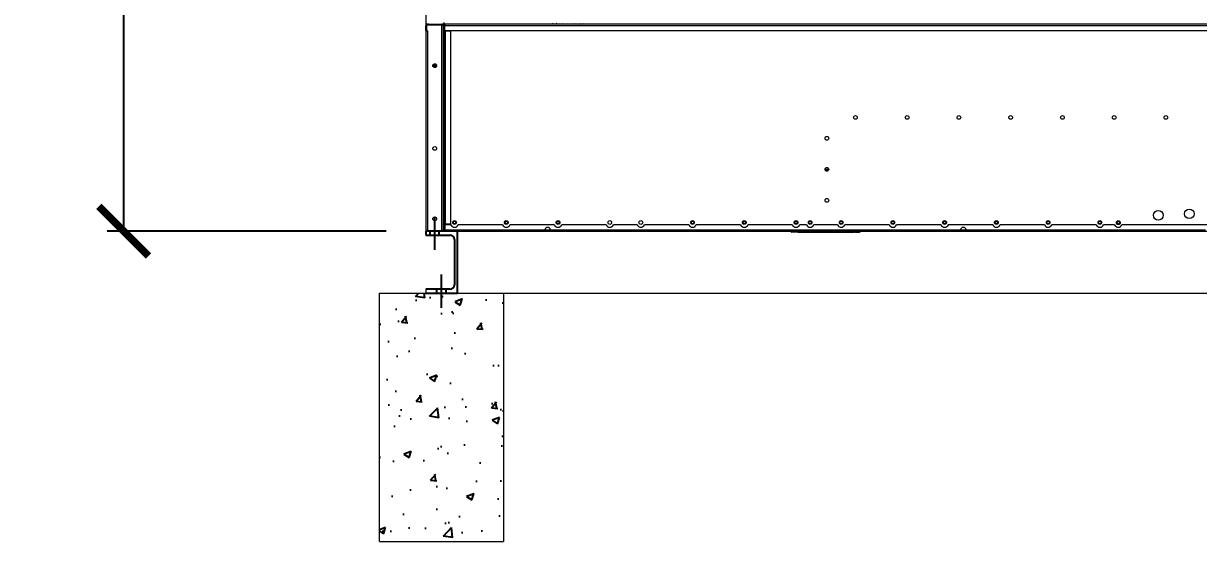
# Model space of a CAD drawing. Header units: millimetres. Extents: x 2711 to 34823, y 3042 to 25750.
# Drawn here: x 22349 to 25188, y 10099 to 11351 of the extents above; entities that cross this region are included whole.
import ezdxf

# ---------------------------------------------------------------- set-up
doc = ezdxf.new("R2010")
doc.units = ezdxf.units.MM
doc.linetypes.add('CENTERX2', pattern=[4, 2.5, -0.5, 0.5, -0.5])
doc.layers.add('냉각탑_dim', color=1, linetype='Continuous')
doc.styles.add('HY울릉도L', font='')
doc.styles.get('HY울릉도L').set_extended_font_data('HY울릉도L')
doc.dimstyles.new('성지DIM', dxfattribs={"dimtxt": 3.5, "dimasz": 3, "dimexe": 1, "dimexo": 2.5, "dimgap": 2, "dimtad": 1, "dimdec": 0, "dimzin": 3, "dimdsep": 46, "dimtxsty": 'HY울릉도L', "dimblk": 'ARCHTICK', "dimcen": -2, "dimclrd": 256, "dimclre": 256, "dimclrt": 7, "dimadec": 0, "dimazin": 0, "dimtfac": 1, "dimtdec": 0, "dimtofl": 0, "dimtmove": 0, "dimatfit": 3, "dimfxl": 1, "dimtolj": 1, "dimtzin": 0, "dimlwe": -1, "dimarcsym": 0})

# ---------------------------------------------------------------- blocks, each defined once
blk = doc.blocks.new('_ArchTick')
at = {"color": 0, "linetype": 'ByBlock', "const_width": 0.15}
blk.add_lwpolyline([(-0.5, -0.5), (0.5, 0.5)], dxfattribs=at)
blk = doc.blocks.new('*D581')
at = {"layer": 'Defpoints', "color": 0, "transparency": 16777216}
for p in [(23324.7, 14449.5), (22590.8, 10849.5), (23324.7, 10849.5)]:
    blk.add_point(p, dxfattribs=at)
at = {"layer": '냉각탑_dim', "transparency": 16777216}
for p, q in [((23224.7, 14449.5), (22550.8, 14449.5)), ((23224.7, 10849.5), (22550.8, 10849.5))]:
    blk.add_line(p, q, dxfattribs=at)
at = {"layer": '냉각탑_dim', "lineweight": -2, "transparency": 16777216}
blk.add_line((22590.8, 14449.5), (22590.8, 10849.5), dxfattribs=at)
at = {"layer": '냉각탑_dim', "lineweight": -2, "transparency": 16777216, "xscale": 120, "yscale": 120, "zscale": 120}
for p, rotation in [((22590.8, 14449.5), 90), ((22590.8, 10849.5), 270)]:
    blk.add_blockref('_ArchTick', p, dxfattribs=dict(at, rotation=rotation))
at = {"layer": '냉각탑_dim', "color": 7, "transparency": 16777216, "insert": (22440.8, 12649.5), "char_height": 140, "attachment_point": 5, "rotation": 90, "style": 'HY울릉도L'}
blk.add_mtext('\\A1;3600', dxfattribs=at)
blk = doc.blocks.new('2')
at = {"color": 7, "lineweight": 20, "ltscale": 0.44375}
blk.add_line((23321.3, 12315.7), (23321.3, 11250.7), dxfattribs=at)
at = {"color": 7, "lineweight": 20, "ltscale": 0.004833}
for p, q in [((23321.3, 11334.5), (23321.3, 11346.1)), ((23367, 11334.5), (23367, 11346.1)), ((23380.3, 11332.5), (23368.7, 11332.5)), ((23367, 10864.5), (23367, 10852.9)), ((23380.3, 10866.5), (23368.7, 10866.5)), ((24216.8, 10847.5), (24205.2, 10847.5)), ((24356.8, 10847.5), (24368.4, 10847.5))]:
    blk.add_line(p, q, dxfattribs=at)
at = {"color": 7, "lineweight": 20, "ltscale": 0.000833333}
for p, q in [((23323.3, 11334.5), (23321.3, 11334.5)), ((23323.3, 11333.7), (23321.3, 11333.7)), ((23321.3, 11333.7), (23323.3, 11333.7)), ((23367.3, 11332.5), (23365.3, 11332.5)), ((23367.3, 11332.5), (23367.3, 11334.5)), ((23368.7, 11351.5), (23368.7, 11349.5)), ((23368.7, 11334.5), (23368.7, 11332.5)), ((23395.3, 11349.5), (23395.3, 11351.5)), ((23365.3, 10996.3), (23363.3, 10996.3)), ((23365.3, 10994.5), (23363.3, 10994.5)), ((23368.7, 10866.5), (23368.7, 10864.5)), ((23608.6, 10851.5), (23608.6, 10849.5)), ((23622, 10851.5), (23622, 10849.5)), ((24216.8, 10847.5), (24216.8, 10849.5)), ((24356.8, 10847.5), (24356.8, 10849.5)), ((24612.6, 10851.5), (24612.6, 10849.5)), ((24626, 10851.5), (24626, 10849.5))]:
    blk.add_line(p, q, dxfattribs=at)
at = {"color": 7, "lineweight": 20, "ltscale": 0.201042}
for p, q in [((23321.3, 11333.7), (23321.3, 10851.2)), ((23324.7, 11333.7), (23324.7, 10851.2))]:
    blk.add_line(p, q, dxfattribs=at)
at = {"color": 7, "lineweight": 20, "ltscale": 0.000958937}
blk.add_line((23323.3, 11349.2), (23323.3, 11351.5), dxfattribs=at)
at = {"color": 7, "lineweight": 20, "ltscale": 0.005875}
for p, q in [((23323.3, 11333.7), (23323.3, 11347.8)), ((23365.3, 11346.6), (23365.3, 11332.5)), ((23365.3, 10866.5), (23365.3, 10852.4))]:
    blk.add_line(p, q, dxfattribs=at)
at = {"color": 7, "lineweight": 20, "ltscale": 0.01525}
for p, q in [((23359.9, 11347.8), (23323.3, 11347.8)), ((23359.9, 10849.5), (23323.3, 10849.5))]:
    blk.add_line(p, q, dxfattribs=at)
at = {"color": 7, "lineweight": 20, "ltscale": 0.000583333}
blk.add_line((23324.7, 11333.7), (23323.3, 11333.7), dxfattribs=at)
at = {"color": 7, "lineweight": 20, "ltscale": 0.014667}
for p, q in [((23324.7, 11349.5), (23359.9, 11349.5)), ((23324.7, 10851.2), (23359.9, 10851.2))]:
    blk.add_line(p, q, dxfattribs=at)
at = {"color": 7, "lineweight": 20, "ltscale": 0.000834157}
blk.add_line((23326.7, 11349.5), (23326.7, 11351.5), dxfattribs=at)
at = {"color": 7, "lineweight": 20, "ltscale": 0.000708334}
blk.add_line((23359.9, 11347.8), (23359.9, 11349.5), dxfattribs=at)
at = {"color": 7, "lineweight": 20, "ltscale": 0.001131}
for p, q in [((23362.6, 11347.8), (23359.9, 11347.8)), ((23362.6, 10851.2), (23359.9, 10851.2))]:
    blk.add_line(p, q, dxfattribs=at)
at = {"color": 7, "lineweight": 20, "ltscale": 0.206917}
blk.add_line((23359.9, 10851.2), (23359.9, 11347.8), dxfattribs=at)
at = {"color": 7, "lineweight": 20, "ltscale": 0.000414935}
for p, q in [((23361.6, 11347.8), (23362.3, 11348.5)), ((23364.3, 11002.5), (23363.6, 11003.2)), ((23361.6, 10851.2), (23362.3, 10850.5))]:
    blk.add_line(p, q, dxfattribs=at)
at = {"color": 7, "lineweight": 20, "ltscale": 0.00126}
blk.add_line((23361.9, 11348.8), (23361.9, 11351.8), dxfattribs=at)
at = {"color": 7, "lineweight": 20, "ltscale": 2.54818e-05}
blk.add_line((23363.3, 11346.1), (23363.3, 11346.1), dxfattribs=at)
at = {"color": 7, "lineweight": 20, "ltscale": 0.2055}
blk.add_line((23363.3, 10852.9), (23363.3, 11346.1), dxfattribs=at)
at = {"color": 7, "lineweight": 20, "ltscale": 0.002815}
blk.add_line((23365.3, 11347.5), (23365.3, 11354.2), dxfattribs=at)
at = {"color": 7, "lineweight": 20, "ltscale": 0.000708333}
for p, q in [((23367, 11347.5), (23365.3, 11347.5)), ((23367, 11346.6), (23365.3, 11346.6)), ((23323.3, 10851.2), (23323.3, 10849.5)), ((23359.9, 10851.2), (23359.9, 10849.5)), ((23367, 10852.4), (23365.3, 10852.4)), ((23367, 10851.5), (23365.3, 10851.5))]:
    blk.add_line(p, q, dxfattribs=at)
at = {"color": 7, "lineweight": 20, "ltscale": 0.000375}
for p, q in [((23365.3, 11346.6), (23365.3, 11347.5)), ((23365.3, 10852.4), (23365.3, 10851.5))]:
    blk.add_line(p, q, dxfattribs=at)
at = {"color": 7, "lineweight": 20, "ltscale": 0.001417}
for p, q in [((23368.7, 11332.5), (23365.3, 11332.5)), ((23367, 11349.5), (23367, 11346.1)), ((23324.7, 10851.2), (23321.3, 10851.2)), ((23368.7, 10866.5), (23365.3, 10866.5)), ((23367, 10849.5), (23367, 10852.9))]:
    blk.add_line(p, q, dxfattribs=at)
at = {"color": 7, "lineweight": 20, "ltscale": 0.194167}
for p, q in [((23365.3, 10866.5), (23365.3, 11332.5)), ((23368.7, 10866.5), (23368.7, 11332.5)), ((23380.3, 11332.5), (23380.3, 10866.5))]:
    blk.add_line(p, q, dxfattribs=at)
at = {"color": 7, "lineweight": 20}
for p, q in [((27475.6, 11349.5), (23367, 11349.5)), ((27475.6, 11346.1), (23367, 11346.1)), ((24189.8, 11334.5), (26138.8, 11334.5)), ((23398.9, 10849.5), (27443.7, 10849.5))]:
    blk.add_line(p, q, dxfattribs=at)
at = {"color": 7, "lineweight": 20, "ltscale": 0.307}
blk.add_line((23367, 11334.5), (24189.8, 11334.5), dxfattribs=at)
at = {"color": 7, "lineweight": 20, "ltscale": 0.000881921}
blk.add_line((23367.3, 11349.5), (23367.3, 11351.6), dxfattribs=at)
at = {"color": 7, "lineweight": 20, "ltscale": 0.00083243}
for p, q in [((23564.1, 11349.5), (23564.1, 11351.5)), ((23564.2, 11349.5), (23564.2, 11351.5)), ((23569.4, 11349.5), (23569.4, 11351.5))]:
    blk.add_line(p, q, dxfattribs=at)
at = {"color": 7, "lineweight": 20, "ltscale": 0.00121}
for p, q in [((23628.2, 11351.5), (23626.1, 11349.5)), ((23629.5, 11351.5), (23627.4, 11349.5)), ((23637, 11351.5), (23634.9, 11349.5)), ((23649.1, 11349.5), (23651.2, 11351.5)), ((23680.3, 11351.5), (23678.2, 11349.5)), ((23692.4, 11349.5), (23694.5, 11351.5)), ((23700, 11349.5), (23702.1, 11351.5))]:
    blk.add_line(p, q, dxfattribs=at)
at = {"color": 7, "lineweight": 20, "ltscale": 0.000832431}
for p, q in [((24811.6, 11349.5), (24811.6, 11351.5)), ((24814.4, 11349.5), (24814.4, 11351.5))]:
    blk.add_line(p, q, dxfattribs=at)
at = {"color": 7, "lineweight": 20, "ltscale": 0.000833334}
for p, q in [((24851.6, 11351.5), (24851.6, 11349.5)), ((23367.3, 10864.5), (23367.3, 10866.5))]:
    blk.add_line(p, q, dxfattribs=at)
at = {"color": 7, "lineweight": 20, "ltscale": 0.003735}
blk.add_line((23346.8, 11249.1), (23337.8, 11249.1), dxfattribs=at)
at = {"color": 7, "lineweight": 20, "ltscale": 0.003614}
blk.add_line((23338, 11250.7), (23346.6, 11250.7), dxfattribs=at)
at = {"color": 7, "lineweight": 20, "ltscale": 0.003172}
blk.add_line((23346.1, 11247.1), (23338.5, 11247.1), dxfattribs=at)
at = {"color": 7, "lineweight": 20, "ltscale": 0.001718}
blk.add_line((23340.2, 11245.5), (23344.4, 11245.5), dxfattribs=at)
at = {"color": 7, "lineweight": 20, "ltscale": 0.053167}
blk.add_line((23363.3, 11064.3), (23363.3, 11191.9), dxfattribs=at)
at = {"color": 7, "lineweight": 20, "ltscale": 0.000833118}
blk.add_line((23363.3, 11191.9), (23365.3, 11191.9), dxfattribs=at)
at = {"color": 7, "lineweight": 20, "ltscale": 0.000833254}
blk.add_line((23365.3, 11064.3), (23363.3, 11064.3), dxfattribs=at)
at = {"color": 7, "lineweight": 20, "ltscale": 0.000547189}
blk.add_line((23364.6, 11003.2), (23363.3, 11003.2), dxfattribs=at)
at = {"color": 7, "lineweight": 20, "ltscale": 0.000834193}
blk.add_line((23363.3, 10999.5), (23365.3, 10999.5), dxfattribs=at)
at = {"color": 7, "lineweight": 20, "ltscale": 0.000832799}
blk.add_line((23363.3, 10994.5), (23365.3, 10994.5), dxfattribs=at)
at = {"color": 7, "lineweight": 20, "ltscale": 0.003726}
blk.add_line((24285.3, 10999.5), (24294.3, 10999.5), dxfattribs=at)
at = {"color": 7, "lineweight": 20, "ltscale": 0.002875}
blk.add_line((24286.4, 10996.1), (24293.3, 10996.1), dxfattribs=at)
at = {"color": 1, "linetype": 'CENTERX2', "ltscale": 50}
blk.add_line((23342.3, 10804.5), (23342.3, 10884.5), dxfattribs=at)
at = {"lineweight": 20}
blk.add_line((23394.3, 10849.5), (23321.3, 10849.5), dxfattribs=at)
at = {"color": 7, "lineweight": 25, "ltscale": 0.008333}
blk.add_line((23321.3, 10849.5), (23321.3, 10839.5), dxfattribs=at)
at = {"color": 7, "lineweight": 25, "ltscale": 0.125}
for p, q in [((23396.3, 10849.5), (23321.3, 10849.5)), ((23321.3, 10699.5), (23396.3, 10699.5))]:
    blk.add_line(p, q, dxfattribs=at)
at = {"color": 7, "lineweight": 20, "ltscale": 0.280701}
blk.add_line((23322.7, 10849.5), (23357.9, 10849.5), dxfattribs=at)
for p, q in [((23331.3, 10839.5), (23331.3, 10849.5)), ((23353.3, 10839.5), (23353.3, 10849.5)), ((23347.8, 10699.5), (23347.8, 10709.5)), ((23369.8, 10699.5), (23369.8, 10709.5))]:
    blk.add_line(p, q)
at = {"color": 7, "lineweight": 20, "ltscale": 0.002932}
blk.add_line((23360, 10849.5), (23367, 10849.5), dxfattribs=at)
at = {"color": 7, "lineweight": 20, "ltscale": 0.000834328}
blk.add_line((23363.3, 10854.5), (23365.3, 10854.5), dxfattribs=at)
at = {"color": 7, "lineweight": 20, "ltscale": 2.38284e-05}
blk.add_line((23363.3, 10852.8), (23363.3, 10852.9), dxfattribs=at)
at = {"color": 7, "lineweight": 20, "ltscale": 0.000837638}
blk.add_line((23365.3, 10852.7), (23363.3, 10852.7), dxfattribs=at)
at = {"color": 7, "lineweight": 20, "ltscale": 0.000128159}
blk.add_line((23365.6, 10866.5), (23365.3, 10866.5), dxfattribs=at)
at = {"color": 7, "lineweight": 20, "ltscale": 0.005987}
blk.add_line((23381.4, 10864.5), (23367, 10864.5), dxfattribs=at)
at = {"color": 7, "lineweight": 20, "ltscale": 0.100609}
blk.add_line((23367, 10852.9), (23608.5, 10852.9), dxfattribs=at)
at = {"color": 7, "lineweight": 20, "ltscale": 0.100651}
blk.add_line((23367, 10849.5), (23608.6, 10849.5), dxfattribs=at)
at = {"color": 7, "lineweight": 20, "ltscale": 0.004083}
blk.add_line((23389.1, 10849.5), (23398.9, 10849.5), dxfattribs=at)
at = {"ltscale": 25}
blk.add_line((23396.3, 10849.5), (23396.3, 10699.5), dxfattribs=at)
at = {"color": 7, "lineweight": 20, "ltscale": 0.044641}
for p, q in [((23506.4, 10864.5), (23399.2, 10864.5)), ((23631.4, 10864.5), (23524.2, 10864.5)), ((23756.4, 10864.5), (23649.2, 10864.5)), ((23956.4, 10864.5), (23849.2, 10864.5)), ((24081.4, 10864.5), (23974.2, 10864.5)), ((24206.4, 10864.5), (24099.2, 10864.5)), ((24440.4, 10864.5), (24333.2, 10864.5)), ((24565.4, 10864.5), (24458.2, 10864.5)), ((24690.4, 10864.5), (24583.2, 10864.5)), ((24815.4, 10864.5), (24708.2, 10864.5)), ((24940.4, 10864.5), (24833.2, 10864.5))]:
    blk.add_line(p, q, dxfattribs=at)
at = {"color": 7, "lineweight": 20, "ltscale": 0.005698}
for p, q in [((23608.5, 10852.9), (23622.1, 10852.9)), ((24612.5, 10852.9), (24626.1, 10852.9))]:
    blk.add_line(p, q, dxfattribs=at)
at = {"color": 7, "lineweight": 20, "ltscale": 0.005614}
for p, q in [((23608.6, 10851.5), (23622, 10851.5)), ((23608.6, 10849.5), (23622, 10849.5)), ((24612.6, 10851.5), (24626, 10851.5)), ((24612.6, 10849.5), (24626, 10849.5))]:
    blk.add_line(p, q, dxfattribs=at)
at = {"color": 7, "lineweight": 20, "ltscale": 0.412719}
blk.add_line((23622, 10849.5), (24612.6, 10849.5), dxfattribs=at)
at = {"color": 7, "lineweight": 20, "ltscale": 0.412635}
blk.add_line((23622.1, 10852.9), (24612.5, 10852.9), dxfattribs=at)
at = {"color": 7, "lineweight": 20, "ltscale": 0.023808}
for p, q in [((23831.4, 10864.5), (23774.2, 10864.5)), ((24315.4, 10864.5), (24258.2, 10864.5))]:
    blk.add_line(p, q, dxfattribs=at)
at = {"color": 7, "lineweight": 20, "ltscale": 0.000833651}
for p, q in [((24218.8, 10847.5), (24218.8, 10849.5)), ((24354.8, 10847.5), (24354.8, 10849.5))]:
    blk.add_line(p, q, dxfattribs=at)
at = {"color": 7, "lineweight": 20, "ltscale": 0.056667}
blk.add_line((24218.8, 10847.5), (24354.8, 10847.5), dxfattribs=at)
at = {"color": 7, "lineweight": 20, "ltscale": 0.006725}
blk.add_line((24240.4, 10864.5), (24224.2, 10864.5), dxfattribs=at)
at = {"color": 7, "lineweight": 20, "ltscale": 0.17433}
blk.add_line((24626, 10849.5), (25044.4, 10849.5), dxfattribs=at)
at = {"color": 7, "lineweight": 20, "ltscale": 0.171731}
blk.add_line((24626.1, 10852.9), (25204.3, 10852.9), dxfattribs=at)
at = {"color": 7, "lineweight": 20, "ltscale": 0.0111}
blk.add_line((24984.9, 10864.5), (24958.2, 10864.5), dxfattribs=at)
at = {"color": 7, "lineweight": 20, "ltscale": 1.93507e-05}
blk.add_line((24993.8, 10859), (24993.8, 10859), dxfattribs=at)
at = {"color": 7, "lineweight": 20, "ltscale": 0.007604}
for p, q in [((25021, 10864.5), (25002.7, 10864.5)), ((25239.9, 10864.5), (25021, 10864.5))]:
    blk.add_line(p, q, dxfattribs=at)
at = {"color": 7, "lineweight": 20, "ltscale": 0.008888}
blk.add_line((25079.9, 10849.5), (25101.2, 10849.5), dxfattribs=at)
at = {"color": 7, "lineweight": 20, "ltscale": 0.006961}
blk.add_line((25157.2, 10849.5), (25173.9, 10849.5), dxfattribs=at)
at = {"color": 7, "lineweight": 25, "ltscale": 0.05125}
for p, q in [((23321.3, 10839.5), (23379.8, 10839.5)), ((23379.8, 10709.5), (23321.3, 10709.5))]:
    blk.add_line(p, q, dxfattribs=at)
at = {"color": 7, "lineweight": 25, "ltscale": 0.091667}
blk.add_line((23389.8, 10829.5), (23389.8, 10719.5), dxfattribs=at)
at = {"color": 7, "lineweight": 15, "ltscale": 0.0625}
blk.add_line((23321.3, 10709.5), (23321.3, 10699.5), dxfattribs=at)
at = {"lineweight": 5}
blk.add_line((23396.3, 10699.5), (27446.3, 10699.5), dxfattribs=at)
at = {"color": 7, "lineweight": 20}
for centre, radius in [((23342.3, 11249.5), 4.5), ((24358.8, 11124.5), 4.5), ((24483.8, 11124.5), 4.5), ((24608.8, 11124.5), 4.5), ((24733.8, 11124.5), 4.5), ((24858.8, 11124.5), 4.5), ((24983.8, 11124.5), 4.5), ((25108.8, 11124.5), 4.5), ((24289.8, 11074), 4.5), ((23342.3, 11049.5), 4.5), ((24289.8, 10999), 4.5), ((24289.8, 10924), 4.5), ((25165.5, 10891.4), 11.5), ((23342.3, 10879.5), 4.5), ((23390.3, 10870.5), 4.5), ((23390.3, 10870.5), 3), ((23515.3, 10870.5), 4.5), ((23515.3, 10870.5), 3), ((23640.3, 10870.5), 4.5), ((23640.3, 10870.5), 3), ((23765.3, 10870.5), 4.5), ((23840.3, 10870.5), 4.5), ((23965.3, 10870.5), 4.5), ((23965.3, 10870.5), 3), ((24090.3, 10870.5), 4.5), ((24090.3, 10870.5), 3), ((24215.3, 10870.5), 4.5), ((24215.3, 10870.5), 3), ((24249.3, 10870.5), 4.5), ((24249.3, 10870.5), 3), ((24324.3, 10870.5), 4.5), ((24324.3, 10870.5), 3), ((24449.3, 10870.5), 4.5), ((24449.3, 10870.5), 3), ((24574.3, 10870.5), 4.5), ((24574.3, 10870.5), 3), ((24699.3, 10870.5), 4.5), ((24699.3, 10870.5), 3), ((24824.3, 10870.5), 4.5), ((24824.3, 10870.5), 3), ((24949.3, 10870.5), 4.5), ((24949.3, 10870.5), 3), ((24993.8, 10870), 4.5), ((24993.8, 10870.5), 3), ((25090.5, 10887.8), 11.5)]:
    blk.add_circle(centre, radius, dxfattribs=at)
for centre, radius, start, end in [((23324.7, 11346.1), 3.4, 90, 180), ((23359.9, 11346.1), 3.4, 0, 90), ((23322.5, 11251.9), 1.2, 180, 180.7349), ((23322.5, 11244.3), 1.2, 179.2651, 180), ((23361.9, 11004.9), 3.4, 294.3157, 359.0524), ((24993.8, 10869.5), 4.5, 3.185, 176.8155), ((23324.7, 10852.9), 3.4, 210, 245.6841), ((23359.9, 10852.9), 3.4, 270, 0), ((23368.7, 10852.9), 3.4, 204.3161, 239.9997), ((23390.3, 10869), 10, 206.7437, 333.2563), ((23515.3, 10869), 10, 206.7437, 333.2563), ((23624.9, 10850.5), 16.6, 171.9124, 179.4428), ((23615.3, 10851.4), 7, 12.3734, 167.6266), ((23605.7, 10850.5), 16.6, 0.5572, 8.0877), ((23640.3, 10869), 10, 206.7437, 333.2563), ((23765.3, 10869), 10, 206.7437, 333.2563), ((23840.3, 10869), 10, 206.7437, 333.2563), ((23965.3, 10869), 10, 206.7437, 333.2563), ((24090.3, 10869), 10, 206.7437, 333.2563), ((24205.2, 10850.9), 3.4, 204.3017, 270), ((24205.2, 10850.9), 1.4, 268.112, 270), ((24215.3, 10869), 10, 206.7437, 333.2563), ((24249.3, 10869), 10, 206.7437, 333.2563), ((24324.3, 10869), 10, 206.7437, 333.2563), ((24368.4, 10850.9), 3.4, 270, 335.6983), ((24368.4, 10850.9), 1.4, 270, 271.888), ((24449.3, 10869), 10, 206.7437, 333.2563), ((24574.3, 10869), 10, 206.7437, 333.2563), ((24628.9, 10850.5), 16.6, 171.9124, 179.4428), ((24619.3, 10851.4), 7, 12.3734, 167.6266), ((24609.7, 10850.5), 16.6, 0.5572, 8.0877), ((24699.3, 10869), 10, 206.7437, 333.2563), ((24824.3, 10869), 10, 206.7437, 333.2563), ((24949.3, 10869), 10, 206.7437, 333.2563), ((24993.8, 10869), 10, 206.7437, 333.2563)]:
    blk.add_arc(centre, radius, start, end, dxfattribs=at)
at = {"color": 7, "lineweight": 25}
for centre, start, end in [((23379.8, 10829.5), 0, 90), ((23379.8, 10719.5), 270, 0)]:
    blk.add_arc(centre, 10, start, end, dxfattribs=at)
at = {"color": 7, "lineweight": 20}
for points in [[(23362.6, 11347.8), (23362.9, 11347.4), (23363.1, 11347.1), (23363.2, 11346.7), (23363.3, 11346.4), (23363.3, 11346.1)], [(23364.6, 11003.2), (23364.9, 11003.5), (23365.1, 11003.8), (23365.2, 11004.1), (23365.3, 11004.5), (23365.3, 11004.8)], [(23362.6, 10851.2), (23362.9, 10851.5), (23363.1, 10851.8), (23363.2, 10852.2), (23363.3, 10852.5), (23363.3, 10852.9)], [(23608.6, 10851.5), (23608.5, 10851.5), (23608.4, 10851.5), (23608.4, 10851.5), (23608.4, 10851.6), (23608.3, 10851.7)], [(23622.3, 10851.7), (23622.2, 10851.6), (23622.2, 10851.5), (23622.2, 10851.5), (23622.1, 10851.5), (23622, 10851.5)], [(24612.6, 10851.5), (24612.5, 10851.5), (24612.4, 10851.5), (24612.4, 10851.5), (24612.4, 10851.6), (24612.3, 10851.7)], [(24626.3, 10851.7), (24626.2, 10851.6), (24626.2, 10851.5), (24626.2, 10851.5), (24626.1, 10851.5), (24626, 10851.5)]]:
    blk.add_open_spline(points, degree=5, dxfattribs=at)
for points, knots in [([(23363.3, 11191.9), (23363.3, 11191.8), (23363.3, 11191.7), (23363.4, 11191.6), (23363.7, 11191.3), (23364.2, 11191.1), (23364.5, 11190.9), (23364.9, 11190.8), (23365.3, 11190.7)], [0, 0, 0, 0, 0, 0, 2.033975, 2.033975, 2.033975, 5.485293, 5.485293, 5.485293, 5.485293, 5.485293, 5.485293]), ([(23608.6, 10849.5), (23608.5, 10849.5), (23608.4, 10849.5), (23608.4, 10849.6), (23608.3, 10849.9), (23608.3, 10850.2), (23608.3, 10850.4), (23608.3, 10850.5), (23608.3, 10850.7)], [0, 0, 0, 0, 0, 0, 3.009, 3.009, 3.009, 4.870321, 4.870321, 4.870321, 4.870321, 4.870321, 4.870321]), ([(23622.3, 10850.7), (23622.3, 10850.3), (23622.3, 10850), (23622.3, 10849.8), (23622.2, 10849.5), (23622.1, 10849.5), (23622.1, 10849.5), (23622.1, 10849.5), (23622, 10849.5)], [0, 0, 0, 0, 0, 0, 3.956241, 3.956241, 3.956241, 4.866694, 4.866694, 4.866694, 4.866694, 4.866694, 4.866694]), ([(24612.6, 10849.5), (24612.5, 10849.5), (24612.4, 10849.5), (24612.4, 10849.6), (24612.3, 10849.9), (24612.3, 10850.2), (24612.3, 10850.4), (24612.3, 10850.5), (24612.3, 10850.7)], [0, 0, 0, 0, 0, 0, 3.009, 3.009, 3.009, 4.870321, 4.870321, 4.870321, 4.870321, 4.870321, 4.870321]), ([(24626.3, 10850.7), (24626.3, 10850.3), (24626.3, 10850), (24626.3, 10849.8), (24626.2, 10849.5), (24626.1, 10849.5), (24626.1, 10849.5), (24626.1, 10849.5), (24626, 10849.5)], [0, 0, 0, 0, 0, 0, 3.956241, 3.956241, 3.956241, 4.866694, 4.866694, 4.866694, 4.866694, 4.866694, 4.866694])]:
    blk.add_open_spline(points, degree=5, knots=knots, dxfattribs=at)

msp = doc.modelspace()

# ---------------------------------------------------------------- hatches: boundary and pattern name
h = msp.add_hatch()
h.set_pattern_fill('AR-CONC', color=4)
h.set_pattern_definition([(50, (-937823.37, -173148.59), (182.18467, -15.939086), [19.05, -209.55]), (355, (-937823.37, -173148.59), (-35.24342, 191.056845), [15.24, -167.640584]), (100.451445, (-937808.19, -173149.91), (146.941247, 175.117752), [16.19001, -178.090245]), (46.1842, (-937823.37, -173097.79), (271.07904, -42.04233), [28.575, -314.325]), (96.635558, (-937800.78, -173101.3), (237.404134, 247.426125), [24.28502, -267.13561]), (351.18415, (-937823.37, -173097.79), (237.404134, 247.426125), [22.85997, -251.45973]), (21, (-937797.97, -173110.49), (151.614391, -102.265198), [19.05, -209.55]), (326, (-937797.97, -173110.49), (61.80203, 184.187966), [15.24, -167.64]), (71.451445, (-937785.33, -173119), (213.41642, 81.92277), [16.19001, -178.089938]), (37.5, (-937823.37, -173148.586), (3.0886033, 84.555039), [0, -165.608, 0, -170.18, 0, -168.275]), (7.5, (-937823.37, -173148.59), (66.8196625, 100.180575), [0, -97.028, 0, -161.798, 0, -64.135]), (327.5, (-937880.01, -173148.586), (135.590595, -5.728744), [0, -63.5, 0, -198.12, 0, -262.89]), (317.5, (-937905.41, -173148.59), (148.129181, 25.426491), [0, -82.55, 0, -131.572, 0, -186.69])])
h.paths.add_polyline_path([(23508.8, 10699.5), (23208.8, 10699.5), (23208.8, 10099.5), (23508.8, 10099.5)])

# ---------------------------------------------------------------- linework, layer by layer
at = {"color": 1, "linetype": 'CENTERX2', "ltscale": 50}
msp.add_line((23358.8, 10664.5), (23358.8, 10744.5), dxfattribs=at)
at = {"lineweight": 5}
msp.add_line((23208.8, 10099.5), (23508.8, 10099.5), dxfattribs=at)
at = {"lineweight": 5, "elevation": 0}
msp.add_lwpolyline([(23208.8, 10099.5), (23208.8, 10699.5), (23508.8, 10699.5), (23508.8, 10099.5)], dxfattribs=at)

# ---------------------------------------------------------------- block references
msp.add_blockref('2', (0, 0))

# ---------------------------------------------------------------- dimensions: what is measured, and where the dimension line sits
at = {"layer": '냉각탑_dim'}
dim = msp.add_linear_dim(base=(22590.8, 10849.5), p1=(23324.7, 14449.5), p2=(23324.7, 10849.5), angle=90, dimstyle='성지DIM', override={"dimscale": 40}, dxfattribs=at)
dim.commit()
dim.dimension.update_dxf_attribs({"geometry": '*D581', "text_midpoint": (22440.8, 12649.5)})

doc.saveas('drawing.dxf')
